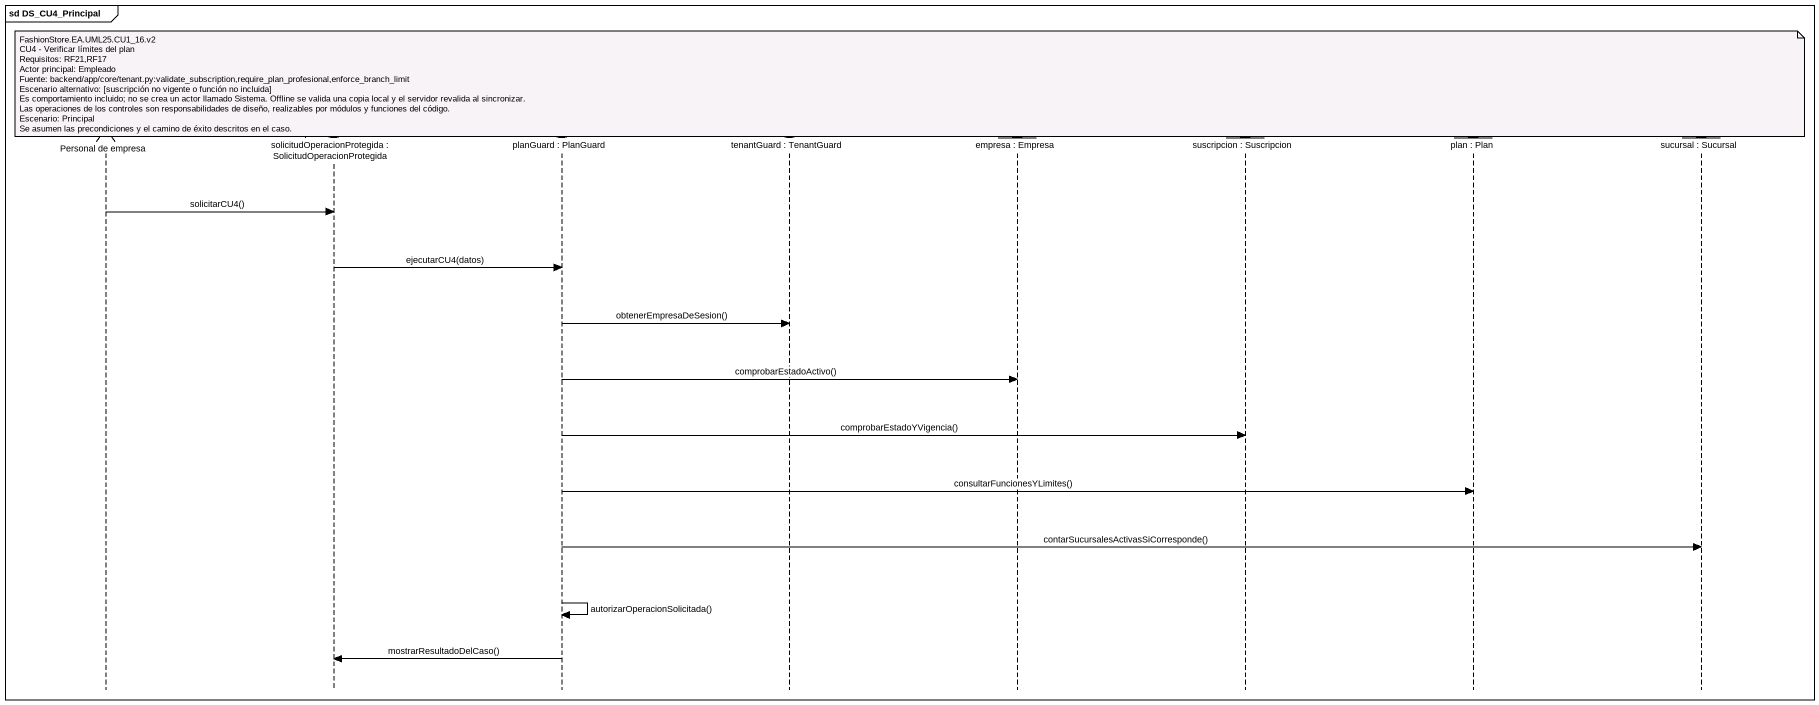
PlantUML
@startuml
mainframe sd DS_CU4_Principal
hide footbox
actor "Personal de empresa" as Personal_de_empresa
boundary "solicitudOperacionProtegida : SolicitudOperacionProtegida" as solicitudOperacionProtegida #F5FFE1
control "planGuard : PlanGuard" as planGuard #E4FFF0
control "tenantGuard : TenantGuard" as tenantGuard #E4FFF0
entity "empresa : Empresa" as empresa #E8F4FB
entity "suscripcion : Suscripcion" as suscripcion #E8F4FB
entity "plan : Plan" as plan #E8F4FB
entity "sucursal : Sucursal" as sucursal #E8F4FB

note over empresa
  FashionStore.EA.UML25.CU1_16.v2
  CU4 - Verificar límites del plan
  Requisitos: RF21,RF17
  Actor principal: Empleado
  Fuente: backend/app/core/tenant.py:validate_subscription,require_plan_profesional,enforce_branch_limit
  Escenario alternativo: [suscripción no vigente o función no incluida]
  Es comportamiento incluido; no se crea un actor llamado Sistema. Offline se valida una copia local y el servidor revalida al sincronizar.
  Las operaciones de los controles son responsabilidades de diseño, realizables por módulos y funciones del código.
  Escenario: Principal
  Se asumen las precondiciones y el camino de éxito descritos en el caso.
end note
Personal_de_empresa -> solicitudOperacionProtegida : solicitarCU4()
solicitudOperacionProtegida -> planGuard : ejecutarCU4(datos)
planGuard -> tenantGuard : obtenerEmpresaDeSesion()
planGuard -> empresa : comprobarEstadoActivo()
planGuard -> suscripcion : comprobarEstadoYVigencia()
planGuard -> plan : consultarFuncionesYLimites()
planGuard -> sucursal : contarSucursalesActivasSiCorresponde()
planGuard -> planGuard : autorizarOperacionSolicitada()
planGuard -> solicitudOperacionProtegida : mostrarResultadoDelCaso()
@enduml
